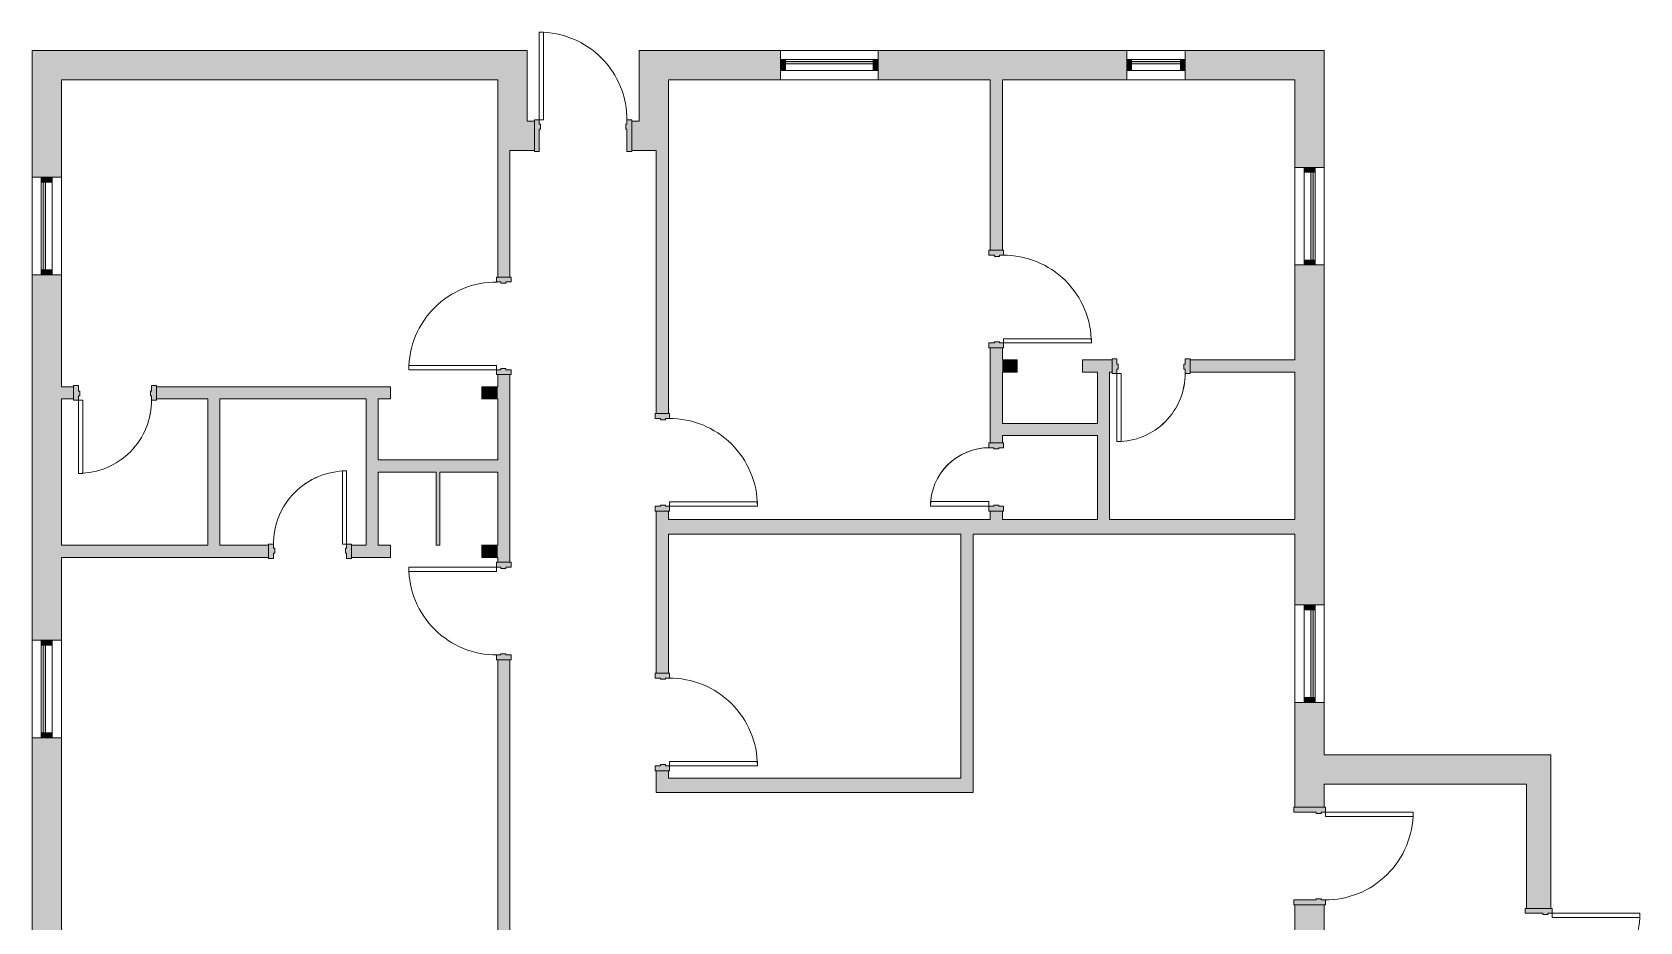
# Model space of a CAD drawing. Header units: inches. Extents: x -916 to -257, y -883 to -121.
# Drawn here: x -916 to -257, y -486 to -121 of the extents above; entities that cross this region are included whole.
import ezdxf

# ---------------------------------------------------------------- set-up
doc = ezdxf.new("R2010")
doc.units = ezdxf.units.IN
doc.header["$MEASUREMENT"] = 0
for name, color, linetype, lineweight in [('A-DOOR', 31, 'Continuous', 9), ('A-DOOR-FRAM', 31, 'Continuous', 9), ('A-GLAZ-CURT', 52, 'Continuous', 9), ('A-GLAZ-CWMG', 51, 'Continuous', 9), ('A-WALL', 113, 'Continuous', 9), ('A-WALL-PATT', 111, 'Continuous', 9), ('I-WALL', 2, 'Continuous', 9)]:
    doc.layers.add(name, color=color, linetype=linetype, lineweight=lineweight)

# ---------------------------------------------------------------- blocks, each defined once
blk = doc.blocks.new('Door-Single_CE_ - HM Door-2_ HM Frame-5136684-LEVEL 1')
at = {"layer": 'A-DOOR-FRAM'}
h = blk.add_hatch(color=253, dxfattribs=at)
h.paths.add_polyline_path([(-20, -0.75), (-20, -3), (-18, -3), (-18, -0.75), (-17.5, -0.75), (-17.5, 1.25), (-18, 1.25), (-18, 3), (-20, 3), (-20, 1.25)])
h.paths.add_polyline_path([(17.5, -0.75), (18, -0.75), (18, -3), (20, -3), (20, 3), (18, 3), (18, 1.25), (17.5, 1.25)])
at = {"layer": 'A-DOOR', "color": 8, "lineweight": 15}
for p, q in [((18, 39), (16.25, 39)), ((16.25, 39), (16.25, 3)), ((18, 3), (18, 39)), ((18, 3), (16.25, 3))]:
    blk.add_line(p, q, dxfattribs=at)
at = {"layer": 'A-DOOR', "color": 253}
blk.add_arc((18, 3), 36, 90, 180.5, dxfattribs=at)
blk.add_arc((18, 3), 36, 90, 180.5, dxfattribs=at)
blk.add_arc((18, 3), 36, 90, 180.5, dxfattribs=at)
blk.add_arc((18, 3), 36, 90, 180.5, dxfattribs=at)
at = {"layer": 'A-DOOR-FRAM', "color": 8, "lineweight": 15}
for p, q in [((-18, 3), (-20, 3)), ((-20, 3), (-20, -3)), ((-18, 1.25), (-18, 3)), ((-17.5, 1.25), (-18, 1.25)), ((-17.5, -0.75), (-17.5, 1.25)), ((18, 1.25), (17.5, 1.25)), ((17.5, 1.25), (17.5, -0.75)), ((20, 3), (18, 3)), ((18, 3), (18, 1.25)), ((20, -3), (20, 3)), ((-20, -3), (-18, -3)), ((-18, -3), (-18, -0.75)), ((-18, -0.75), (-17.5, -0.75)), ((17.5, -0.75), (18, -0.75)), ((18, -0.75), (18, -3)), ((18, -3), (20, -3))]:
    blk.add_line(p, q, dxfattribs=at)
blk = doc.blocks.new('Door-Single_CE_ - HM Door-2_ HM Frame-5136980-LEVEL 1')
at = {"layer": 'A-DOOR-FRAM'}
h = blk.add_hatch(color=253, dxfattribs=at)
h.paths.add_polyline_path([(20, 3), (18, 3), (18, 0.75), (17.5, 0.75), (17.5, -1.25), (18, -1.25), (18, -3), (20, -3), (20, 0.75)])
h.paths.add_polyline_path([(-17.5, -1.25), (-17.5, 0.75), (-18, 0.75), (-18, 3), (-20, 3), (-20, -3), (-18, -3), (-18, -1.25)])
at = {"layer": 'A-DOOR', "color": 8, "lineweight": 15}
for p, q in [((16.25, -39), (16.25, -3)), ((18, -3), (16.25, -3)), ((18, -3), (18, -39)), ((18, -39), (16.25, -39))]:
    blk.add_line(p, q, dxfattribs=at)
at = {"layer": 'A-DOOR', "color": 253}
blk.add_arc((18, -3), 36, 179.5, 270, dxfattribs=at)
blk.add_arc((18, -3), 36, 179.5, 270, dxfattribs=at)
blk.add_arc((18, -3), 36, 179.5, 270, dxfattribs=at)
blk.add_arc((18, -3), 36, 179.5, 270, dxfattribs=at)
at = {"layer": 'A-DOOR-FRAM', "color": 8, "lineweight": 15}
for p, q in [((-20, 3), (-18, 3)), ((-20, -3), (-20, 3)), ((-18, 3), (-18, 0.75)), ((-18, 0.75), (-17.5, 0.75)), ((-17.5, 0.75), (-17.5, -1.25)), ((17.5, 0.75), (18, 0.75)), ((17.5, -1.25), (17.5, 0.75)), ((18, 3), (20, 3)), ((18, 0.75), (18, 3)), ((20, 3), (20, -3)), ((-18, -3), (-20, -3)), ((-18, -1.25), (-18, -3)), ((-17.5, -1.25), (-18, -1.25)), ((18, -1.25), (17.5, -1.25)), ((18, -3), (18, -1.25)), ((20, -3), (18, -3))]:
    blk.add_line(p, q, dxfattribs=at)
blk = doc.blocks.new('Door-Single_CE_ - HM Door-2_ HM Frame-5137317-LEVEL 1')
at = {"layer": 'A-DOOR-FRAM'}
h = blk.add_hatch(color=253, dxfattribs=at)
h.paths.add_polyline_path([(-20, 6.5), (-20, -6.5), (-18, -6.5), (-18, -4.75), (-17.5, -4.75), (-17.5, -2.75), (-18, -2.75), (-18, 6.5)])
h.paths.add_polyline_path([(20, 6.5), (18, 6.5), (18, -2.75), (17.5, -2.75), (17.5, -4.75), (18, -4.75), (18, -6.5), (20, -6.5), (20, 4.68)])
at = {"layer": 'A-DOOR', "color": 8, "lineweight": 15}
for p, q in [((16.25, -42.5), (16.25, -6.5)), ((18, -6.5), (16.25, -6.5)), ((18, -6.5), (18, -42.5)), ((18, -42.5), (16.25, -42.5))]:
    blk.add_line(p, q, dxfattribs=at)
at = {"layer": 'A-DOOR', "color": 253}
blk.add_arc((18, -6.5), 36, 179.5, 270, dxfattribs=at)
blk.add_arc((18, -6.5), 36, 179.5, 270, dxfattribs=at)
blk.add_arc((18, -6.5), 36, 179.5, 270, dxfattribs=at)
blk.add_arc((18, -6.5), 36, 179.5, 270, dxfattribs=at)
at = {"layer": 'A-DOOR-FRAM', "color": 8, "lineweight": 15}
for p, q in [((-20, 6.5), (-18, 6.5)), ((-20, -6.5), (-20, 6.5)), ((-18, 6.5), (-18, -2.75)), ((18, 6.5), (20, 6.5)), ((18, -2.75), (18, 6.5)), ((20, 6.5), (20, -6.5)), ((-18, -6.5), (-20, -6.5)), ((-18, -2.75), (-17.5, -2.75)), ((-18, -4.75), (-18, -6.5)), ((-17.5, -4.75), (-18, -4.75)), ((-17.5, -2.75), (-17.5, -4.75)), ((17.5, -2.75), (18, -2.75)), ((17.5, -4.75), (17.5, -2.75)), ((18, -4.75), (17.5, -4.75)), ((18, -6.5), (18, -4.75)), ((20, -6.5), (18, -6.5))]:
    blk.add_line(p, q, dxfattribs=at)
blk = doc.blocks.new('Door-Single_CE_ - HM Door-2_ HM Frame-V2-LEVEL 1')
at = {"layer": 'A-DOOR-FRAM'}
h = blk.add_hatch(color=253, dxfattribs=at)
h.paths.add_polyline_path([(20, 1.25), (20, 3), (18, 3), (18, 1.25), (17.5, 1.25), (17.5, -0.75), (18, -0.75), (18, -3), (20, -3), (20, -0.75)])
h.paths.add_polyline_path([(-17.5, 1.25), (-18, 1.25), (-18, 3), (-20, 3), (-20, -3), (-18, -3), (-18, -0.75), (-17.5, -0.75)])
at = {"layer": 'A-DOOR', "color": 8, "lineweight": 15}
for p, q in [((18, 39), (16.25, 39)), ((16.25, 39), (16.25, 3)), ((18, 3), (18, 39)), ((18, 3), (16.25, 3))]:
    blk.add_line(p, q, dxfattribs=at)
at = {"layer": 'A-DOOR', "color": 253}
blk.add_arc((18, 3), 36, 90, 180.5, dxfattribs=at)
blk.add_arc((18, 3), 36, 90, 180.5, dxfattribs=at)
blk.add_arc((18, 3), 36, 90, 180.5, dxfattribs=at)
blk.add_arc((18, 3), 36, 90, 180.5, dxfattribs=at)
at = {"layer": 'A-DOOR-FRAM', "color": 8, "lineweight": 15}
for p, q in [((-18, 3), (-20, 3)), ((-20, 3), (-20, -3)), ((-18, 1.25), (-18, 3)), ((-17.5, 1.25), (-18, 1.25)), ((-17.5, -0.75), (-17.5, 1.25)), ((18, 1.25), (17.5, 1.25)), ((17.5, 1.25), (17.5, -0.75)), ((20, 3), (18, 3)), ((18, 3), (18, 1.25)), ((20, -3), (20, 3)), ((-20, -3), (-18, -3)), ((-18, -3), (-18, -0.75)), ((-18, -0.75), (-17.5, -0.75)), ((17.5, -0.75), (18, -0.75)), ((18, -0.75), (18, -3)), ((18, -3), (20, -3))]:
    blk.add_line(p, q, dxfattribs=at)
blk = doc.blocks.new('Door-Single_CE_ - HM Door-2_ HM Frame-5138595-LEVEL 1')
at = {"layer": 'A-DOOR-FRAM'}
h = blk.add_hatch(color=253, dxfattribs=at)
h.paths.add_polyline_path([(-14, 3), (-16, 3), (-16, -3), (-14, -3), (-14, -0.75), (-13.5, -0.75), (-13.5, 1.25), (-14, 1.25)])
h.paths.add_polyline_path([(16, 3), (14, 3), (14, 1.25), (13.5, 1.25), (13.5, -0.75), (14, -0.75), (14, -3), (16, -3), (16, 1.25)])
at = {"layer": 'A-DOOR', "color": 8, "lineweight": 15}
for p, q in [((14, 31), (12.25, 31)), ((12.25, 31), (12.25, 3)), ((14, 3), (14, 31)), ((14, 3), (12.25, 3))]:
    blk.add_line(p, q, dxfattribs=at)
at = {"layer": 'A-DOOR', "color": 253}
for end in [180.5, 180.5, 180.56695, 180.56695]:
    blk.add_arc((14, 3), 28, 90, end, dxfattribs=at)
at = {"layer": 'A-DOOR-FRAM', "color": 8, "lineweight": 15}
for p, q in [((-14, 3), (-16, 3)), ((-16, 3), (-16, -3)), ((-14, 1.25), (-14, 3)), ((-13.5, 1.25), (-14, 1.25)), ((-13.5, -0.75), (-13.5, 1.25)), ((14, 1.25), (13.5, 1.25)), ((13.5, 1.25), (13.5, -0.75)), ((16, 3), (14, 3)), ((14, 3), (14, 1.25)), ((16, -3), (16, 3)), ((-16, -3), (-14, -3)), ((-14, -3), (-14, -0.75)), ((-14, -0.75), (-13.5, -0.75)), ((13.5, -0.75), (14, -0.75)), ((14, -0.75), (14, -3)), ((14, -3), (16, -3))]:
    blk.add_line(p, q, dxfattribs=at)
blk = doc.blocks.new('Door-Single_CE_ - HM Door-2_ HM Frame-5139500-LEVEL 1')
at = {"layer": 'A-DOOR-FRAM'}
h = blk.add_hatch(color=253, dxfattribs=at)
h.paths.add_polyline_path([(-20, -3.75), (-20, -5.5), (-18, -5.5), (-18, -3.75), (-17.5, -3.75), (-17.5, -1.75), (-18, -1.75), (-18, 5.5), (-20, 5.5), (-20, -1.75)])
h.paths.add_polyline_path([(17.5, -1.75), (17.5, -3.75), (18, -3.75), (18, -5.5), (20, -5.5), (20, 5.5), (18, 5.5), (18, -1.75)])
at = {"layer": 'A-DOOR', "color": 8, "lineweight": 15}
for p, q in [((16.25, -41.5), (16.25, -5.5)), ((18, -5.5), (16.25, -5.5)), ((18, -5.5), (18, -41.5)), ((18, -41.5), (16.25, -41.5))]:
    blk.add_line(p, q, dxfattribs=at)
at = {"layer": 'A-DOOR', "color": 253}
blk.add_arc((18, -5.5), 36, 179.5, 270, dxfattribs=at)
blk.add_arc((18, -5.5), 36, 179.5, 270, dxfattribs=at)
blk.add_arc((18, -5.5), 36, 179.5, 270, dxfattribs=at)
blk.add_arc((18, -5.5), 36, 179.5, 270, dxfattribs=at)
at = {"layer": 'A-DOOR-FRAM', "color": 8, "lineweight": 15}
for p, q in [((-20, 5.5), (-18, 5.5)), ((-20, -5.5), (-20, 5.5)), ((-18, 5.5), (-18, -1.75)), ((18, 5.5), (20, 5.5)), ((18, -1.75), (18, 5.5)), ((20, 5.5), (20, -5.5)), ((-18, -5.5), (-20, -5.5)), ((-18, -1.75), (-17.5, -1.75)), ((-18, -3.75), (-18, -5.5)), ((-17.5, -3.75), (-18, -3.75)), ((-17.5, -1.75), (-17.5, -3.75)), ((17.5, -1.75), (18, -1.75)), ((17.5, -3.75), (17.5, -1.75)), ((18, -3.75), (17.5, -3.75)), ((18, -5.5), (18, -3.75)), ((20, -5.5), (18, -5.5))]:
    blk.add_line(p, q, dxfattribs=at)
blk = doc.blocks.new('Door-Single_CE_ - HM Door-2_ HM Frame-5142042-LEVEL 1')
at = {"layer": 'A-DOOR-FRAM'}
h = blk.add_hatch(color=253, dxfattribs=at)
h.paths.add_polyline_path([(-15, 3), (-17, 3), (-17, -3), (-15, -3), (-15, -0.75), (-14.5, -0.75), (-14.5, 1.25), (-15, 1.25)])
h.paths.add_polyline_path([(17, 3), (15, 3), (15, 1.25), (14.5, 1.25), (14.5, -0.75), (15, -0.75), (15, -3), (17, -3), (17, 1.25)])
at = {"layer": 'A-DOOR', "color": 8, "lineweight": 15}
for p, q in [((15, 33), (13.25, 33)), ((13.25, 33), (13.25, 3)), ((15, 3), (15, 33)), ((15, 3), (13.25, 3))]:
    blk.add_line(p, q, dxfattribs=at)
at = {"layer": 'A-DOOR', "color": 253}
for end in [180.5, 180.5, 180.54772, 180.54772]:
    blk.add_arc((15, 3), 30, 90, end, dxfattribs=at)
at = {"layer": 'A-DOOR-FRAM', "color": 8, "lineweight": 15}
for p, q in [((-15, 3), (-17, 3)), ((-17, 3), (-17, -3)), ((-15, 1.25), (-15, 3)), ((-14.5, 1.25), (-15, 1.25)), ((-14.5, -0.75), (-14.5, 1.25)), ((15, 1.25), (14.5, 1.25)), ((14.5, 1.25), (14.5, -0.75)), ((17, 3), (15, 3)), ((15, 3), (15, 1.25)), ((17, -3), (17, 3)), ((-17, -3), (-15, -3)), ((-15, -3), (-15, -0.75)), ((-15, -0.75), (-14.5, -0.75)), ((14.5, -0.75), (15, -0.75)), ((15, -0.75), (15, -3)), ((15, -3), (17, -3))]:
    blk.add_line(p, q, dxfattribs=at)
blk = doc.blocks.new('Door-Single_CE_ - HM Door-2_ HM Frame-V3-LEVEL 1')
at = {"layer": 'A-DOOR-FRAM'}
h = blk.add_hatch(color=253, dxfattribs=at)
h.paths.add_polyline_path([(17, -3), (17, 3), (15, 3), (15, 1.25), (14.5, 1.25), (14.5, -0.75), (15, -0.75), (15, -3)])
h.paths.add_polyline_path([(-17, -3), (-15, -3), (-15, -0.75), (-14.5, -0.75), (-14.5, 1.25), (-15, 1.25), (-15, 3), (-17, 3), (-17, -0.75)])
at = {"layer": 'A-DOOR', "color": 8, "lineweight": 15}
for p, q in [((15, 33), (13.25, 33)), ((13.25, 33), (13.25, 3)), ((15, 3), (15, 33)), ((15, 3), (13.25, 3))]:
    blk.add_line(p, q, dxfattribs=at)
at = {"layer": 'A-DOOR', "color": 253}
for end in [180.5, 180.5, 180.54772, 180.54772]:
    blk.add_arc((15, 3), 30, 90, end, dxfattribs=at)
at = {"layer": 'A-DOOR-FRAM', "color": 8, "lineweight": 15}
for p, q in [((-15, 3), (-17, 3)), ((-17, 3), (-17, -3)), ((-15, 1.25), (-15, 3)), ((-14.5, 1.25), (-15, 1.25)), ((-14.5, -0.75), (-14.5, 1.25)), ((15, 1.25), (14.5, 1.25)), ((14.5, 1.25), (14.5, -0.75)), ((17, 3), (15, 3)), ((15, 3), (15, 1.25)), ((17, -3), (17, 3)), ((-17, -3), (-15, -3)), ((-15, -3), (-15, -0.75)), ((-15, -0.75), (-14.5, -0.75)), ((14.5, -0.75), (15, -0.75)), ((15, -0.75), (15, -3)), ((15, -3), (17, -3))]:
    blk.add_line(p, q, dxfattribs=at)
blk = doc.blocks.new('System Panel - zGlazed-5146573-LEVEL 1')
at = {"layer": 'A-GLAZ-CURT'}
blk.add_hatch(color=253, dxfattribs=at).paths.add_polyline_path([(18, 0.5), (18, 1.5), (-18, 1.5), (-18, 0.5), (13, 0.5)])
at = {"layer": 'A-GLAZ-CURT', "color": 8, "lineweight": 15}
for p, q in [((18, 1.5), (-18, 1.5)), ((-18, 1.5), (-18, 0.5)), ((-18, 0.5), (18, 0.5)), ((18, 0.5), (18, 1.5))]:
    blk.add_line(p, q, dxfattribs=at)
blk = doc.blocks.new('Rectangular Mullion - 4 1_2_ x 2_ Rectangular_CE_-5146572-LEVEL 1')
at = {"layer": 'A-GLAZ-CWMG', "color": 253}
for p, q in [((-571.01, -132.51), (-607.01, -132.51)), ((-571.01, -137.01), (-607.01, -137.01))]:
    blk.add_line(p, q, dxfattribs=at)
blk = doc.blocks.new('Rectangular Mullion - 4 1_2_ x 2_ Rectangular_CE_-5146433-LEVEL 1')
at = {"layer": 'A-GLAZ-CWMG'}
blk.add_hatch(color=253, dxfattribs=at).paths.add_polyline_path([(0, 2.25), (0, -2.25), (-2, -2.25), (-2, 2.25)])
at = {"layer": 'A-GLAZ-CWMG', "color": 8, "lineweight": 15}
for p, q in [((-2, 2.25), (0, 2.25)), ((-2, -2.25), (-2, 2.25)), ((0, 2.25), (0, -2.25)), ((0, -2.25), (-2, -2.25))]:
    blk.add_line(p, q, dxfattribs=at)
blk = doc.blocks.new('Rectangular Mullion - 4 1_2_ x 2_ Rectangular_CE_-5146434-LEVEL 1')
at = {"layer": 'A-GLAZ-CWMG'}
blk.add_hatch(color=253, dxfattribs=at).paths.add_polyline_path([(-2, 2.25), (-2, -2.25), (0, -2.25), (0, 2.25)])
at = {"layer": 'A-GLAZ-CWMG', "color": 8, "lineweight": 15}
for p, q in [((0, 2.25), (-2, 2.25)), ((-2, 2.25), (-2, -2.25)), ((0, -2.25), (0, 2.25)), ((-2, -2.25), (0, -2.25))]:
    blk.add_line(p, q, dxfattribs=at)
blk = doc.blocks.new('System Panel - zGlazed-5146652-LEVEL 1')
at = {"layer": 'A-GLAZ-CURT'}
blk.add_hatch(color=253, dxfattribs=at).paths.add_polyline_path([(10, 0.5), (10, 1.5), (-10, 1.5), (-10, 0.5)])
at = {"layer": 'A-GLAZ-CURT', "color": 8, "lineweight": 15}
for p, q in [((10, 1.5), (-10, 1.5)), ((-10, 1.5), (-10, 0.5)), ((-10, 0.5), (10, 0.5)), ((10, 0.5), (10, 1.5))]:
    blk.add_line(p, q, dxfattribs=at)
blk = doc.blocks.new('Rectangular Mullion - 4 1_2_ x 2_ Rectangular_CE_-5146651-LEVEL 1')
at = {"layer": 'A-GLAZ-CWMG', "color": 253}
for p, q in [((-445.01, -132.51), (-465.01, -132.51)), ((-445.01, -137.01), (-465.01, -137.01))]:
    blk.add_line(p, q, dxfattribs=at)
blk = doc.blocks.new('System Panel - zGlazed-5146859-LEVEL 1')
at = {"layer": 'A-GLAZ-CURT'}
blk.add_hatch(color=253, dxfattribs=at).paths.add_polyline_path([(18, -0.5), (-18, -0.5), (-18, -1.5), (18, -1.5)])
at = {"layer": 'A-GLAZ-CURT', "color": 8, "lineweight": 15}
for p, q in [((18, -0.5), (-18, -0.5)), ((-18, -0.5), (-18, -1.5)), ((-18, -1.5), (18, -1.5)), ((18, -1.5), (18, -0.5))]:
    blk.add_line(p, q, dxfattribs=at)
blk = doc.blocks.new('Rectangular Mullion - 4 1_2_ x 2_ Rectangular_CE_-5146858-LEVEL 1')
at = {"layer": 'A-GLAZ-CWMG', "color": 253}
for p, q in [((-912.26, -408.76), (-912.26, -372.76)), ((-907.76, -408.76), (-907.76, -372.76))]:
    blk.add_line(p, q, dxfattribs=at)
blk = doc.blocks.new('Rectangular Mullion - 4 1_2_ x 2_ Rectangular_CE_-5146671-LEVEL 1')
at = {"layer": 'A-GLAZ-CWMG'}
blk.add_hatch(color=253, dxfattribs=at).paths.add_polyline_path([(0, -2.25), (-2, -2.25), (-2, 2.25), (0, 2.25)])
at = {"layer": 'A-GLAZ-CWMG', "color": 8, "lineweight": 15}
for p, q in [((-2, 2.25), (0, 2.25)), ((-2, -2.25), (-2, 2.25)), ((0, 2.25), (0, -2.25)), ((0, -2.25), (-2, -2.25))]:
    blk.add_line(p, q, dxfattribs=at)
blk = doc.blocks.new('Rectangular Mullion - 4 1_2_ x 2_ Rectangular_CE_-5146672-LEVEL 1')
at = {"layer": 'A-GLAZ-CWMG'}
blk.add_hatch(color=253, dxfattribs=at).paths.add_polyline_path([(-2, -2.25), (0, -2.25), (0, 2.25), (-2, 2.25)])
at = {"layer": 'A-GLAZ-CWMG', "color": 8, "lineweight": 15}
for p, q in [((0, 2.25), (-2, 2.25)), ((-2, 2.25), (-2, -2.25)), ((0, -2.25), (0, 2.25)), ((-2, -2.25), (0, -2.25))]:
    blk.add_line(p, q, dxfattribs=at)
blk = doc.blocks.new('Door-Single_CE_ - WD Door-2_ WD Frame-5149567-LEVEL 1')
at = {"layer": 'A-DOOR-FRAM'}
h = blk.add_hatch(color=253, dxfattribs=at)
h.paths.add_polyline_path([(14, 1), (14, 3), (12, 3), (12, 1), (11.5, 1), (11.5, -1), (12, -1), (12, -3), (14, -3), (14, -1)])
h.paths.add_polyline_path([(-11.5, 1), (-12, 1), (-12, 3), (-14, 3), (-14, -3), (-12, -3), (-12, -1), (-11.5, -1)])
at = {"layer": 'A-DOOR', "color": 8, "lineweight": 15}
for p, q in [((10, -27), (10, -3)), ((12, -3), (10, -3)), ((12, -3), (12, -27)), ((12, -27), (10, -27))]:
    blk.add_line(p, q, dxfattribs=at)
at = {"layer": 'A-DOOR', "color": 253}
for start in [179.38763, 179.38763, 179.5, 179.5]:
    blk.add_arc((12, -3), 24, start, 270, dxfattribs=at)
at = {"layer": 'A-DOOR-FRAM', "color": 8, "lineweight": 15}
for p, q in [((-14, 3), (-12, 3)), ((-14, -3), (-14, 3)), ((-12, 3), (-12, 1)), ((-12, 1), (-11.5, 1)), ((-11.5, 1), (-11.5, -1)), ((11.5, 1), (12, 1)), ((11.5, -1), (11.5, 1)), ((12, 3), (14, 3)), ((12, 1), (12, 3)), ((14, 3), (14, -3)), ((-12, -3), (-14, -3)), ((-12, -1), (-12, -3)), ((-11.5, -1), (-12, -1)), ((12, -1), (11.5, -1)), ((12, -3), (12, -1)), ((14, -3), (12, -3))]:
    blk.add_line(p, q, dxfattribs=at)

msp = doc.modelspace()

# ---------------------------------------------------------------- hatches: boundary and pattern name
at = {"layer": 'A-WALL-PATT'}
h = msp.add_hatch(color=253, dxfattribs=at)
h.paths.add_polyline_path([(-916.01, -876.76), (-904.01, -876.76), (-904.01, -743.76), (-916.01, -743.76), (-916.01, -864.76)])
h.paths.add_polyline_path([(-904.01, -703.76), (-904.01, -553.76), (-916.01, -553.76), (-916.01, -703.76)])
h.paths.add_polyline_path([(-904.01, -513.76), (-904.01, -410.76), (-916.01, -410.76), (-916.01, -513.76)])
h.paths.add_polyline_path([(-904.01, -370.76), (-904.01, -220.76), (-916.01, -220.76), (-916.01, -370.76)])
h.paths.add_polyline_path([(-904.01, -180.76), (-904.01, -128.76), (-916.01, -128.76), (-916.01, -180.76)])
for points in [[(-713.01, -140.76), (-713.01, -128.76), (-904.01, -128.76), (-904.01, -140.76), (-725.01, -140.76)], [(-713.01, -169.76), (-713.01, -140.76), (-725.01, -140.76), (-725.01, -169.76), (-720.01, -169.76)], [(-655.01, -169.76), (-655.01, -140.76), (-667.01, -140.76), (-667.01, -169.76), (-660.01, -169.76)], [(-512.01, -260.76), (-512.01, -255.76), (-518.01, -255.76), (-518.01, -260.76)], [(-479.01, -321.26), (-474.01, -321.26), (-474.01, -260.76), (-479.01, -260.76), (-479.01, -286.76)], [(-725.01, -271.76), (-725.01, -266.76), (-731.51, -266.76), (-731.51, -271.76)], [(-839.01, -331.76), (-839.01, -271.76), (-844.01, -271.76), (-844.01, -331.76)], [(-774.01, -331.76), (-774.01, -271.76), (-779.01, -271.76), (-779.01, -331.76)], [(-479.01, -286.76), (-479.01, -281.76), (-518.01, -281.76), (-518.01, -286.76)], [(-725.01, -301.76), (-725.01, -296.76), (-774.01, -296.76), (-774.01, -301.76), (-748.76, -301.76)], [(-748.76, -331.76), (-748.76, -301.76), (-750.26, -301.76), (-750.26, -331.76)], [(-398.01, -327.26), (-398.01, -321.26), (-655.01, -321.26), (-655.01, -327.26), (-474.01, -327.26)], [(-530.01, -427.26), (-530.01, -327.26), (-535.01, -327.26), (-535.01, -427.26)], [(-725.01, -336.76), (-725.01, -331.76), (-731.51, -331.76), (-731.51, -336.76)], [(-303.01, -429.76), (-303.01, -417.76), (-386.01, -417.76), (-386.01, -429.76)], [(-535.01, -433.26), (-530.01, -433.26), (-530.01, -427.26), (-655.01, -427.26), (-655.01, -433.26), (-576.01, -433.26)]]:
    msp.add_hatch(color=253, dxfattribs=at).paths.add_polyline_path(points)
h = msp.add_hatch(color=253, dxfattribs=at)
h.paths.add_polyline_path([(-398.01, -140.76), (-398.01, -128.76), (-443.01, -128.76), (-443.01, -140.76)])
h.paths.add_polyline_path([(-467.01, -140.76), (-467.01, -128.76), (-569.01, -128.76), (-569.01, -140.76), (-518.01, -140.76)])
h.paths.add_polyline_path([(-609.01, -140.76), (-609.01, -128.76), (-667.01, -128.76), (-667.01, -140.76), (-655.01, -140.76)])
h = msp.add_hatch(color=253, dxfattribs=at)
h.paths.add_polyline_path([(-398.01, -876.76), (-386.01, -876.76), (-386.01, -824.76), (-398.01, -824.76), (-398.01, -864.76)])
h.paths.add_polyline_path([(-386.01, -784.76), (-386.01, -647.26), (-398.01, -647.26), (-398.01, -784.76), (-387.36, -784.76)])
h.paths.add_polyline_path([(-387.36, -607.26), (-386.01, -607.26), (-386.01, -479.26), (-398.01, -479.26), (-398.01, -607.26)])
h.paths.add_polyline_path([(-398.01, -439.26), (-386.01, -439.26), (-386.01, -396.26), (-398.01, -396.26), (-398.01, -429.76)])
h.paths.add_polyline_path([(-386.01, -356.26), (-386.01, -216.76), (-398.01, -216.76), (-398.01, -356.26), (-387.36, -356.26)])
h.paths.add_polyline_path([(-386.01, -176.76), (-386.01, -128.76), (-398.01, -128.76), (-398.01, -176.76), (-387.36, -176.76)])
h = msp.add_hatch(color=253, dxfattribs=at)
h.paths.add_polyline_path([(-523.01, -321.26), (-518.01, -321.26), (-518.01, -317.76), (-523.01, -317.76)])
h.paths.add_polyline_path([(-523.01, -289.76), (-518.01, -289.76), (-518.01, -250.76), (-523.01, -250.76), (-523.01, -286.76)])
h.paths.add_polyline_path([(-518.01, -210.76), (-518.01, -140.76), (-523.01, -140.76), (-523.01, -210.76)])
h = msp.add_hatch(color=253, dxfattribs=at)
h.paths.add_polyline_path([(-667.01, -169.76), (-667.01, -157.76), (-670.01, -157.76), (-670.01, -169.76)])
h.paths.add_polyline_path([(-710.01, -169.76), (-710.01, -157.76), (-713.01, -157.76), (-713.01, -169.76)])
h = msp.add_hatch(color=253, dxfattribs=at)
h.paths.add_polyline_path([(-720.01, -788.76), (-720.01, -702.76), (-725.01, -702.76), (-725.01, -788.76)])
h.paths.add_polyline_path([(-725.01, -662.76), (-720.01, -662.76), (-720.01, -577.76), (-725.01, -577.76), (-725.01, -657.76)])
h.paths.add_polyline_path([(-720.01, -537.76), (-720.01, -378.76), (-725.01, -378.76), (-725.01, -537.76)])
h.paths.add_polyline_path([(-725.01, -338.76), (-720.01, -338.76), (-720.01, -261.76), (-725.01, -261.76), (-725.01, -336.76)])
h.paths.add_polyline_path([(-720.01, -221.76), (-720.01, -169.76), (-725.01, -169.76), (-725.01, -221.76)])
h = msp.add_hatch(color=253, dxfattribs=at)
h.paths.add_polyline_path([(-655.01, -433.26), (-655.01, -424.26), (-660.01, -424.26), (-660.01, -433.26)])
h.paths.add_polyline_path([(-655.01, -384.26), (-655.01, -317.76), (-660.01, -317.76), (-660.01, -384.26)])
h.paths.add_polyline_path([(-655.01, -277.76), (-655.01, -169.76), (-660.01, -169.76), (-660.01, -277.76)])
h = msp.add_hatch(color=253, dxfattribs=at)
h.paths.add_polyline_path([(-398.01, -260.76), (-398.01, -255.76), (-441.01, -255.76), (-441.01, -260.76)])
h.paths.add_polyline_path([(-474.01, -260.76), (-473.01, -260.76), (-473.01, -255.76), (-485.12, -255.76), (-485.12, -260.76), (-479.01, -260.76)])
h = msp.add_hatch(color=253, dxfattribs=at)
h.paths.add_polyline_path([(-774.01, -271.76), (-769.01, -271.76), (-769.01, -266.76), (-865.01, -266.76), (-865.01, -271.76), (-779.01, -271.76)])
h.paths.add_polyline_path([(-904.01, -271.76), (-899.01, -271.76), (-899.01, -266.76), (-904.01, -266.76)])
h = msp.add_hatch(color=253, dxfattribs=at)
h.paths.add_polyline_path([(-774.01, -336.76), (-769.01, -336.76), (-769.01, -331.76), (-785.01, -331.76), (-785.01, -336.76), (-779.01, -336.76)])
h.paths.add_polyline_path([(-819.01, -336.76), (-819.01, -331.76), (-904.01, -331.76), (-904.01, -336.76), (-839.01, -336.76)])
h = msp.add_hatch(color=253, dxfattribs=at)
h.paths.add_polyline_path([(-293.01, -575.76), (-293.01, -520.76), (-303.01, -520.76), (-303.01, -575.76)])
h.paths.add_polyline_path([(-303.01, -480.76), (-293.01, -480.76), (-293.01, -417.76), (-303.01, -417.76), (-303.01, -429.76)])

# ---------------------------------------------------------------- linework, layer by layer
at = {"layer": 'A-WALL', "color": 8, "lineweight": 15}
for p, q in [((-916.01, -128.76), (-916.01, -180.76)), ((-713.01, -128.76), (-916.01, -128.76)), ((-713.01, -157.76), (-713.01, -128.76)), ((-667.01, -128.76), (-667.01, -157.76)), ((-609.01, -128.76), (-667.01, -128.76)), ((-609.01, -140.76), (-609.01, -128.76)), ((-467.01, -128.76), (-569.01, -128.76)), ((-569.01, -128.76), (-569.01, -140.76)), ((-467.01, -140.76), (-467.01, -128.76)), ((-386.01, -128.76), (-443.01, -128.76)), ((-443.01, -128.76), (-443.01, -140.76)), ((-386.01, -176.76), (-386.01, -128.76)), ((-904.01, -180.76), (-904.01, -140.76)), ((-904.01, -140.76), (-725.01, -140.76)), ((-725.01, -140.76), (-725.01, -169.76)), ((-655.01, -169.76), (-655.01, -140.76)), ((-655.01, -140.76), (-609.01, -140.76)), ((-569.01, -140.76), (-523.01, -140.76)), ((-518.01, -140.76), (-467.01, -140.76)), ((-443.01, -140.76), (-398.01, -140.76)), ((-398.01, -140.76), (-398.01, -176.76)), ((-710.01, -157.76), (-713.01, -157.76)), ((-710.01, -169.76), (-710.01, -157.76)), ((-667.01, -157.76), (-670.01, -157.76)), ((-670.01, -157.76), (-670.01, -169.76)), ((-720.01, -169.76), (-710.01, -169.76)), ((-670.01, -169.76), (-660.01, -169.76)), ((-398.01, -176.76), (-386.01, -176.76)), ((-916.01, -180.76), (-904.01, -180.76)), ((-386.01, -216.76), (-398.01, -216.76)), ((-398.01, -216.76), (-398.01, -255.76)), ((-386.01, -356.26), (-386.01, -216.76)), ((-904.01, -220.76), (-916.01, -220.76)), ((-916.01, -220.76), (-916.01, -370.76)), ((-904.01, -266.76), (-904.01, -220.76)), ((-398.01, -260.76), (-398.01, -321.26)), ((-904.01, -331.76), (-904.01, -271.76)), ((-523.01, -321.26), (-655.01, -321.26)), ((-479.01, -321.26), (-518.01, -321.26)), ((-398.01, -321.26), (-474.01, -321.26)), ((-655.01, -327.26), (-535.01, -327.26)), ((-530.01, -327.26), (-398.01, -327.26)), ((-398.01, -327.26), (-398.01, -356.26)), ((-904.01, -370.76), (-904.01, -336.76)), ((-398.01, -356.26), (-386.01, -356.26)), ((-916.01, -370.76), (-904.01, -370.76)), ((-386.01, -396.26), (-398.01, -396.26)), ((-398.01, -396.26), (-398.01, -439.26)), ((-386.01, -417.76), (-386.01, -396.26)), ((-904.01, -410.76), (-916.01, -410.76)), ((-916.01, -410.76), (-916.01, -513.76)), ((-904.01, -513.76), (-904.01, -410.76)), ((-293.01, -417.76), (-386.01, -417.76)), ((-293.01, -480.76), (-293.01, -417.76)), ((-535.01, -427.26), (-655.01, -427.26)), ((-530.01, -433.26), (-530.01, -427.26)), ((-655.01, -433.26), (-530.01, -433.26)), ((-386.01, -439.26), (-386.01, -429.76)), ((-386.01, -429.76), (-303.01, -429.76)), ((-303.01, -429.76), (-303.01, -480.76)), ((-398.01, -439.26), (-386.01, -439.26)), ((-386.01, -479.26), (-398.01, -479.26)), ((-398.01, -479.26), (-398.01, -492.26)), ((-386.01, -575.76), (-386.01, -479.26)), ((-303.01, -480.76), (-293.01, -480.76))]:
    msp.add_line(p, q, dxfattribs=at)
at = {"layer": 'A-WALL', "color": 253}
for p, q in [((-609.01, -128.76), (-569.01, -128.76)), ((-467.01, -128.76), (-443.01, -128.76)), ((-569.01, -140.76), (-609.01, -140.76)), ((-443.01, -140.76), (-467.01, -140.76)), ((-398.01, -216.76), (-398.01, -176.76)), ((-386.01, -176.76), (-386.01, -216.76)), ((-916.01, -220.76), (-916.01, -180.76)), ((-904.01, -180.76), (-904.01, -220.76)), ((-398.01, -396.26), (-398.01, -356.26)), ((-386.01, -356.26), (-386.01, -396.26)), ((-916.01, -410.76), (-916.01, -370.76)), ((-904.01, -370.76), (-904.01, -410.76))]:
    msp.add_line(p, q, dxfattribs=at)
at = {"layer": 'I-WALL', "color": 8, "lineweight": 15}
for p, q in [((-523.01, -140.76), (-523.01, -210.76)), ((-518.01, -210.76), (-518.01, -140.76)), ((-725.01, -169.76), (-725.01, -221.76)), ((-720.01, -221.76), (-720.01, -169.76)), ((-660.01, -169.76), (-660.01, -277.76)), ((-655.01, -277.76), (-655.01, -169.76)), ((-523.01, -210.76), (-518.01, -210.76)), ((-725.01, -221.76), (-720.01, -221.76)), ((-518.01, -250.76), (-523.01, -250.76)), ((-523.01, -250.76), (-523.01, -289.76)), ((-518.01, -255.76), (-518.01, -250.76)), ((-512.01, -255.76), (-518.01, -255.76)), ((-512.01, -260.76), (-512.01, -255.76)), ((-473.01, -255.76), (-485.12, -255.76)), ((-485.12, -255.76), (-485.12, -260.76)), ((-473.01, -260.76), (-473.01, -255.76)), ((-398.01, -255.76), (-441.01, -255.76)), ((-441.01, -255.76), (-441.01, -260.76)), ((-720.01, -261.76), (-725.01, -261.76)), ((-725.01, -261.76), (-725.01, -266.76)), ((-720.01, -338.76), (-720.01, -261.76)), ((-518.01, -281.76), (-518.01, -260.76)), ((-518.01, -260.76), (-512.01, -260.76)), ((-485.12, -260.76), (-479.01, -260.76)), ((-479.01, -260.76), (-479.01, -281.76)), ((-474.01, -321.26), (-474.01, -260.76)), ((-474.01, -260.76), (-473.01, -260.76)), ((-441.01, -260.76), (-398.01, -260.76)), ((-899.01, -266.76), (-904.01, -266.76)), ((-899.01, -271.76), (-899.01, -266.76)), ((-769.01, -266.76), (-865.01, -266.76)), ((-865.01, -266.76), (-865.01, -271.76)), ((-769.01, -271.76), (-769.01, -266.76)), ((-725.01, -266.76), (-731.51, -266.76)), ((-731.51, -266.76), (-731.51, -271.76)), ((-904.01, -271.76), (-899.01, -271.76)), ((-865.01, -271.76), (-844.01, -271.76)), ((-844.01, -271.76), (-844.01, -331.76)), ((-839.01, -271.76), (-779.01, -271.76)), ((-839.01, -331.76), (-839.01, -271.76)), ((-779.01, -271.76), (-779.01, -331.76)), ((-774.01, -271.76), (-769.01, -271.76)), ((-774.01, -296.76), (-774.01, -271.76)), ((-731.51, -271.76), (-725.01, -271.76)), ((-725.01, -271.76), (-725.01, -296.76)), ((-660.01, -277.76), (-655.01, -277.76)), ((-479.01, -281.76), (-518.01, -281.76)), ((-523.01, -289.76), (-518.01, -289.76)), ((-518.01, -286.76), (-479.01, -286.76)), ((-518.01, -289.76), (-518.01, -286.76)), ((-479.01, -286.76), (-479.01, -321.26)), ((-725.01, -296.76), (-774.01, -296.76)), ((-774.01, -331.76), (-774.01, -301.76)), ((-774.01, -301.76), (-750.26, -301.76)), ((-750.26, -301.76), (-750.26, -331.76)), ((-748.76, -301.76), (-725.01, -301.76)), ((-748.76, -331.76), (-748.76, -301.76)), ((-725.01, -301.76), (-725.01, -331.76)), ((-655.01, -317.76), (-660.01, -317.76)), ((-660.01, -317.76), (-660.01, -384.26)), ((-655.01, -321.26), (-655.01, -317.76)), ((-518.01, -317.76), (-523.01, -317.76)), ((-523.01, -317.76), (-523.01, -321.26)), ((-518.01, -321.26), (-518.01, -317.76)), ((-655.01, -384.26), (-655.01, -327.26)), ((-535.01, -327.26), (-535.01, -427.26)), ((-530.01, -427.26), (-530.01, -327.26)), ((-844.01, -331.76), (-904.01, -331.76)), ((-819.01, -331.76), (-839.01, -331.76)), ((-819.01, -336.76), (-819.01, -331.76)), ((-779.01, -331.76), (-785.01, -331.76)), ((-785.01, -331.76), (-785.01, -336.76)), ((-769.01, -331.76), (-774.01, -331.76)), ((-769.01, -336.76), (-769.01, -331.76)), ((-750.26, -331.76), (-748.76, -331.76)), ((-725.01, -331.76), (-731.51, -331.76)), ((-731.51, -331.76), (-731.51, -336.76)), ((-904.01, -336.76), (-819.01, -336.76)), ((-785.01, -336.76), (-769.01, -336.76)), ((-731.51, -336.76), (-725.01, -336.76)), ((-725.01, -336.76), (-725.01, -338.76)), ((-725.01, -338.76), (-720.01, -338.76)), ((-720.01, -378.76), (-725.01, -378.76)), ((-725.01, -378.76), (-725.01, -537.76)), ((-720.01, -537.76), (-720.01, -378.76)), ((-660.01, -384.26), (-655.01, -384.26)), ((-655.01, -424.26), (-660.01, -424.26)), ((-660.01, -424.26), (-660.01, -433.26)), ((-655.01, -427.26), (-655.01, -424.26)), ((-660.01, -433.26), (-655.01, -433.26))]:
    msp.add_line(p, q, dxfattribs=at)

# ---------------------------------------------------------------- block references
at = {"layer": 'A-DOOR', "color": 253}
for name, p, rotation in [('Door-Single_CE_ - HM Door-2_ HM Frame-5137317-LEVEL 1', (-690.01, -163.76), 180), ('Door-Single_CE_ - HM Door-2_ HM Frame-V2-LEVEL 1', (-520.51, -230.76), 269.9999999999997), ('Door-Single_CE_ - HM Door-2_ HM Frame-5136980-LEVEL 1', (-722.51, -241.76), 269.9999999999997), ('Door-Single_CE_ - HM Door-2_ HM Frame-5138595-LEVEL 1', (-457.01, -258.26), 180), ('Door-Single_CE_ - HM Door-2_ HM Frame-5142042-LEVEL 1', (-882.01, -269.26), 180), ('Door-Single_CE_ - HM Door-2_ HM Frame-V2-LEVEL 1', (-657.51, -297.76), 269.9999999999997), ('Door-Single_CE_ - WD Door-2_ WD Frame-5149567-LEVEL 1', (-520.51, -303.76), 269.9999999999997), ('Door-Single_CE_ - HM Door-2_ HM Frame-5136684-LEVEL 1', (-722.51, -358.76), 89.99999999999972), ('Door-Single_CE_ - HM Door-2_ HM Frame-V2-LEVEL 1', (-657.51, -404.26), 269.9999999999997), ('Door-Single_CE_ - HM Door-2_ HM Frame-5137317-LEVEL 1', (-392.01, -459.26), 89.99999999999972), ('Door-Single_CE_ - HM Door-2_ HM Frame-5139500-LEVEL 1', (-298.01, -500.76), 89.99999999999991)]:
    msp.add_blockref(name, p, dxfattribs=dict(at, rotation=rotation))
msp.add_blockref('Door-Single_CE_ - HM Door-2_ HM Frame-V3-LEVEL 1', (-802.01, -334.26), dxfattribs=at)
at = {"layer": 'A-GLAZ-CURT', "color": 253}
for name, p in [('System Panel - zGlazed-5146573-LEVEL 1', (-589.01, -134.76)), ('System Panel - zGlazed-5146652-LEVEL 1', (-455.01, -134.76))]:
    msp.add_blockref(name, p, dxfattribs=at)
for name, p, rotation in [('System Panel - zGlazed-5146573-LEVEL 1', (-910.01, -200.76), 89.99999999999969), ('System Panel - zGlazed-5146573-LEVEL 1', (-392.01, -196.76), 269.9999999999997), ('System Panel - zGlazed-5146573-LEVEL 1', (-392.01, -376.26), 269.9999999999997), ('System Panel - zGlazed-5146859-LEVEL 1', (-910.01, -390.76), 269.9999999999997)]:
    msp.add_blockref(name, p, dxfattribs=dict(at, rotation=rotation))
at = {"layer": 'A-GLAZ-CWMG', "color": 253}
for name, p, rotation in [('Rectangular Mullion - 4 1_2_ x 2_ Rectangular_CE_-5146434-LEVEL 1', (-609.01, -134.76), 180), ('Rectangular Mullion - 4 1_2_ x 2_ Rectangular_CE_-5146434-LEVEL 1', (-467.01, -134.76), 180), ('Rectangular Mullion - 4 1_2_ x 2_ Rectangular_CE_-5146434-LEVEL 1', (-392.01, -176.76), 89.99999999999969), ('Rectangular Mullion - 4 1_2_ x 2_ Rectangular_CE_-5146572-LEVEL 1', (-1044.77, 388.25), 89.99999999999991), ('Rectangular Mullion - 4 1_2_ x 2_ Rectangular_CE_-5146572-LEVEL 1', (-257.25, -785.77), 269.9999999999998), ('Rectangular Mullion - 4 1_2_ x 2_ Rectangular_CE_-5146434-LEVEL 1', (-910.01, -220.76), 269.9999999999997), ('Rectangular Mullion - 4 1_2_ x 2_ Rectangular_CE_-5146434-LEVEL 1', (-392.01, -356.26), 89.99999999999969), ('Rectangular Mullion - 4 1_2_ x 2_ Rectangular_CE_-5146572-LEVEL 1', (-257.25, -965.27), 269.9999999999998), ('Rectangular Mullion - 4 1_2_ x 2_ Rectangular_CE_-5146672-LEVEL 1', (-910.01, -370.76), 89.99999999999969)]:
    msp.add_blockref(name, p, dxfattribs=dict(at, rotation=rotation))
for name in ['Rectangular Mullion - 4 1_2_ x 2_ Rectangular_CE_-5146572-LEVEL 1', 'Rectangular Mullion - 4 1_2_ x 2_ Rectangular_CE_-5146651-LEVEL 1', 'Rectangular Mullion - 4 1_2_ x 2_ Rectangular_CE_-5146858-LEVEL 1']:
    msp.add_blockref(name, (0, 0), dxfattribs=at)
at = {"layer": 'A-GLAZ-CWMG', "color": 253, "extrusion": (0, 0, -1)}
for name, p, rotation in [('Rectangular Mullion - 4 1_2_ x 2_ Rectangular_CE_-5146433-LEVEL 1', (569.01, -134.76), 180), ('Rectangular Mullion - 4 1_2_ x 2_ Rectangular_CE_-5146433-LEVEL 1', (443.01, -134.76), 180), ('Rectangular Mullion - 4 1_2_ x 2_ Rectangular_CE_-5146433-LEVEL 1', (910.01, -180.76), 90.0000000000003), ('Rectangular Mullion - 4 1_2_ x 2_ Rectangular_CE_-5146433-LEVEL 1', (392.01, -216.76), 270.0000000000003), ('Rectangular Mullion - 4 1_2_ x 2_ Rectangular_CE_-5146433-LEVEL 1', (392.01, -396.26), 270.0000000000003), ('Rectangular Mullion - 4 1_2_ x 2_ Rectangular_CE_-5146671-LEVEL 1', (910.01, -410.76), 270.0000000000003)]:
    msp.add_blockref(name, p, dxfattribs=dict(at, rotation=rotation))

doc.saveas('drawing.dxf')
